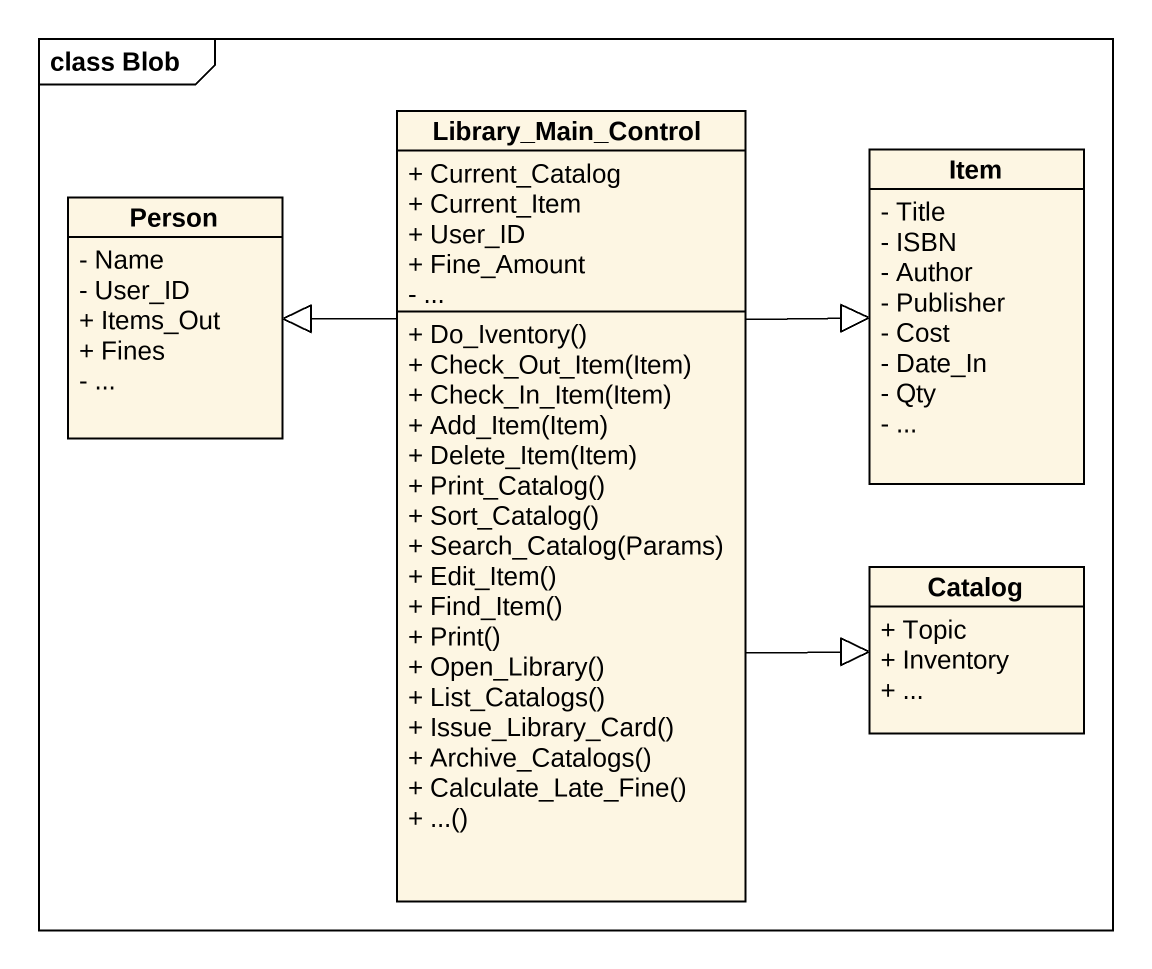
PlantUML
@startuml
mainframe class Blob
hide circle
hide empty members
skinparam classAttributeIconSize 0
class Library_Main_Control {
  + Current_Catalog
  + Current_Item
  + User_ID
  + Fine_Amount
  - ...
  + Do_Iventory()
  + Check_Out_Item(Item)
  + Check_In_Item(Item)
  + Add_Item(Item)
  + Delete_Item(Item)
  + Print_Catalog()
  + Sort_Catalog()
  + Search_Catalog(Params)
  + Edit_Item()
  + Find_Item()
  + Print()
  + Open_Library()
  + List_Catalogs()
  + Issue_Library_Card()
  + Archive_Catalogs()
  + Calculate_Late_Fine()
  + ...()
}
class Item {
  - Title
  - ISBN
  - Author
  - Publisher
  - Cost
  - Date_In
  - Qty
  - ...
}
class "Person" as Person_ {
  - Name
  - User_ID
  + Items_Out
  + Fines
  - ...
}
class Catalog {
  + Topic
  + Inventory
  + ...
}
Library_Main_Control -right-|> Item
Library_Main_Control -left-|> Person_
Library_Main_Control -right-|> Catalog
@enduml
